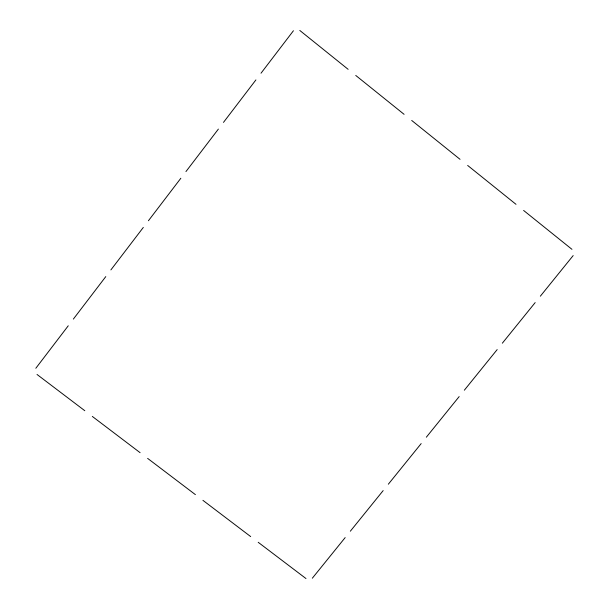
<?xml version="1.0" encoding="UTF-8"?>
<svg xmlns="http://www.w3.org/2000/svg" width="609" height="609" viewBox="0 0 609 609"><rect width="100%" height="100%" fill="white"/><g stroke="black" fill="none" stroke-linecap="round" stroke-linejoin="round"><path stroke-width="0.91" d="M35.824 368.27L68.254 325.785M73.354 319.093L105.783 276.608M110.884 269.916L143.313 227.431M148.421 220.747L180.843 178.254M185.951 171.571L218.38 129.085M223.48 122.394L255.909 79.908M261.01 73.217L293.439 30.732M312.333 578.207L345.166 537.595M350.335 531.208L383.168 490.595M388.336 484.201L421.169 443.596M426.338 437.201L459.171 396.588M464.34 390.202L497.172 349.589M502.341 343.194L535.174 302.589M540.343 296.195L573.176 255.582M37.027 374.466L84.803 410.717M92.324 416.427L140.1 452.677M147.622 458.379L195.398 494.63M202.919 500.339L250.687 536.59M258.208 542.299L305.984 578.55M299.795 30.45L348.142 69.327M355.755 75.447L404.094 114.332M411.707 120.453L460.046 159.33M467.659 165.45L516.006 204.327M523.611 210.448L571.958 249.325"/></g></svg>
